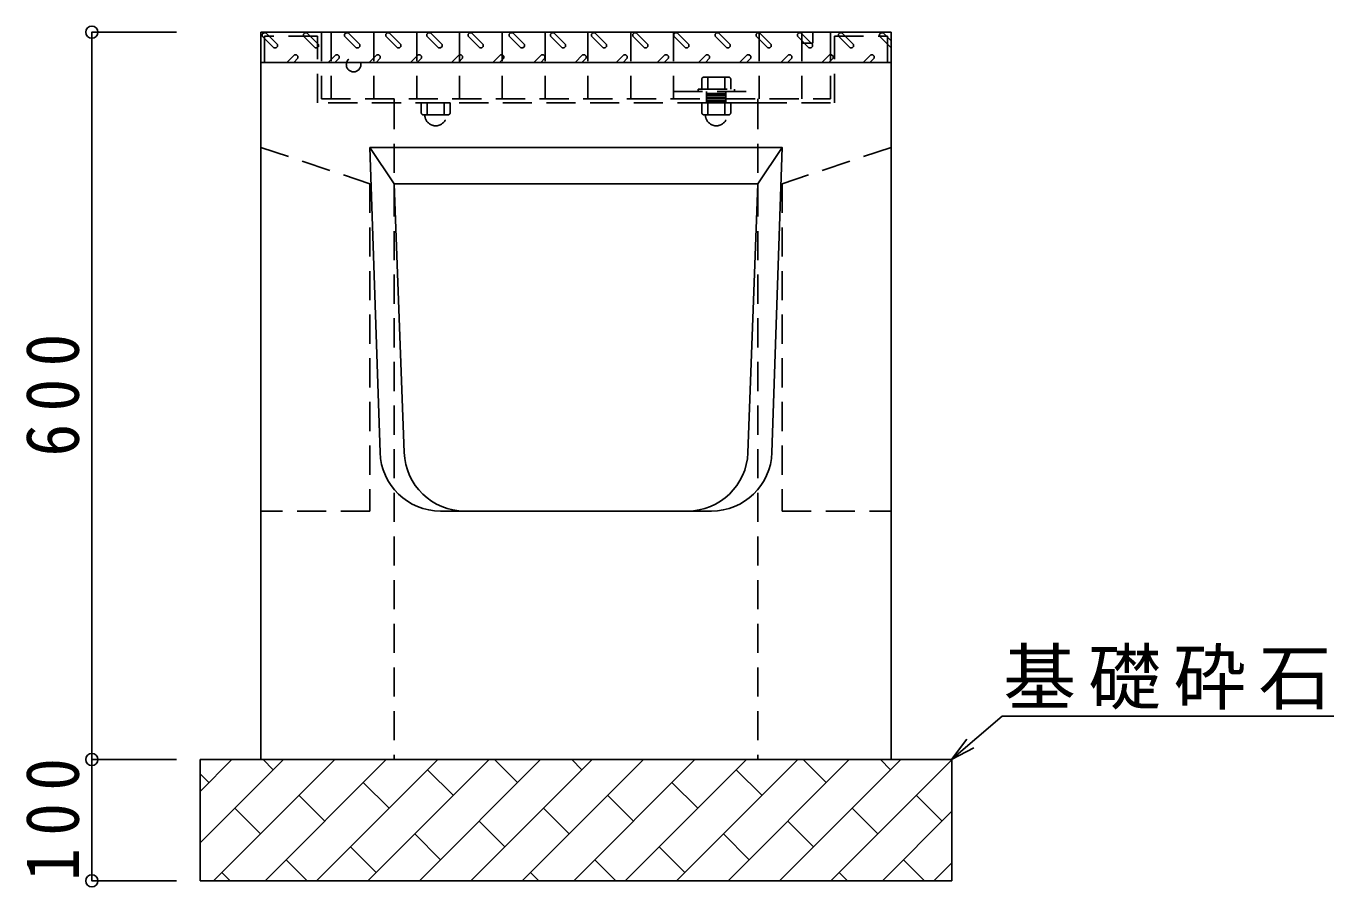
# Model space of a CAD drawing. Units: millimetres at full size, sheet at 1:20; details may follow other scales. Extents: x -575 to 740, y -680 to 1203.
# Drawn here: x -575 to 503, y -680 to 30 of the extents above; entities that cross this region are included whole.
import ezdxf

# ---------------------------------------------------------------- set-up
doc = ezdxf.new("R2010")
doc.units = ezdxf.units.MM
doc.header["$LTSCALE"] = 20
doc.header["$PDMODE"] = 32
doc.header["$PDSIZE"] = 10
doc.linetypes.add('DASHED1', pattern=[1.8, 1.2, -0.6])
for name, color, linetype in [('0-1', 7, 'Continuous'), ('0-3', 7, 'Continuous'), ('0-4', 2, 'DASHED1'), ('0-5', 3, 'Continuous')]:
    doc.layers.add(name, color=color, linetype=linetype)
doc.styles.add('ＭＳ ゴシック', font='')
doc.styles.get('ＭＳ ゴシック').set_extended_font_data('MS Gothic')

msp = doc.modelspace()

# ---------------------------------------------------------------- linework, layer by layer
at = {"layer": '0-1'}
for p, q in [((-381.58, -575), (-381.58, 25)), ((138.42, 25), (138.42, -575)), ((-283.19, -321.67), (-291.58, -70)), ((40.04, -321.67), (48.42, -70)), ((-271.58, -100), (-263.19, -321.67)), ((20.21, -321.85), (28.42, -100)), ((-9.94, -370), (-233.22, -370)), ((-431.58, -675), (-431.58, -575)), ((-431.58, -575), (188.42, -575)), ((-431.58, -643.71), (-362.87, -575)), ((-431.58, -601.28), (-405.29, -575)), ((-420.44, -675), (-320.44, -575)), ((-371.23, -583.36), (-379.59, -575)), ((-378.02, -675), (-278.02, -575)), ((-335.59, -675), (-235.59, -575)), ((-293.16, -675), (-193.16, -575)), ((-250.74, -675), (-150.74, -575)), ((-208.31, -675), (-108.31, -575)), ((-169.71, -593.97), (-188.68, -575)), ((-165.88, -675), (-65.88, -575)), ((-116.67, -583.36), (-125.04, -575)), ((-123.46, -675), (-23.46, -575)), ((-81.03, -675), (18.97, -575)), ((-38.6, -675), (61.4, -575)), ((3.82, -675), (103.82, -575)), ((46.25, -675), (146.25, -575)), ((84.85, -593.97), (65.88, -575)), ((88.68, -675), (188.42, -575.25)), ((137.89, -583.36), (129.52, -575)), ((188.42, -575), (188.42, -675)), ((-424.26, -593.97), (-431.58, -586.66)), ((-222.74, -604.58), (-243.95, -583.36)), ((31.82, -604.58), (10.61, -583.36)), ((-275.77, -615.18), (-296.98, -593.97)), ((-21.21, -615.18), (-42.43, -593.97)), ((-328.8, -625.79), (-350.02, -604.58)), ((-74.25, -625.79), (-95.46, -604.58)), ((180.31, -625.79), (159.1, -604.58)), ((-381.84, -636.4), (-403.05, -615.18)), ((-127.28, -636.4), (-148.49, -615.18)), ((127.28, -636.4), (106.07, -615.18)), ((131.1, -675), (188.42, -617.68)), ((-180.31, -647), (-201.53, -625.79)), ((74.25, -647), (53.03, -625.79)), ((-286.38, -668.22), (-307.59, -647)), ((-233.35, -657.61), (-254.56, -636.4)), ((-31.82, -668.22), (-53.03, -647)), ((21.21, -657.61), (0, -636.4)), ((-343.23, -675), (-360.62, -657.61)), ((-88.68, -675), (-106.07, -657.61)), ((165.88, -675), (148.49, -657.61)), ((-406.87, -675), (-413.66, -668.22)), ((-152.31, -675), (-159.1, -668.22)), ((102.24, -675), (95.46, -668.22)), ((173.53, -675), (188.42, -660.1)), ((-431.58, -675), (188.42, -675))]:
    msp.add_line(p, q, dxfattribs=at)
at = {"layer": '0-1', "linetype": 'DASHED1'}
for p, q in [((-271.58, -31), (-271.58, -575)), ((28.42, -31), (28.42, -575)), ((138.42, -70), (48.42, -100)), ((48.42, -100), (48.42, -370)), ((-291.58, -370), (-381.58, -370)), ((48.42, -370), (138.42, -370))]:
    msp.add_line(p, q, dxfattribs=at)
msp.add_lwpolyline([(-381.58, -70), (-291.58, -100), (-291.58, -370)], dxfattribs=at)
at = {"layer": '0-1'}
for points in [[(-291.58, -70), (48.42, -70), (28.42, -100)], [(-291.58, -70), (-271.58, -100), (28.42, -100)]]:
    msp.add_lwpolyline(points, dxfattribs=at)
for centre, start, end in [((-233.22, -320), 181.90915, 270), ((-213.22, -320), 181.90915, 270), ((-29.76, -320), 270, 357.8789), ((-9.94, -320), 270, 358.09085)]:
    msp.add_arc(centre, 50, start, end, dxfattribs=at)
at = {"layer": '0-3'}
for p, q in [((-520.88, -575), (-520.88, 25)), ((-520.88, 25), (-451.19, 25)), ((229.96, -539.27), (503.42, -539.27)), ((188.15, -574.95), (200.62, -558.3)), ((-520.88, -675), (-520.88, -575)), ((-520.88, -575), (-451.19, -575)), ((-520.88, -675), (-451.19, -675))]:
    msp.add_line(p, q, dxfattribs=at)
msp.add_lwpolyline([(229.96, -539.27), (188.15, -574.95), (206.55, -565.26)], dxfattribs=at)
for p in [(-520.88, 25), (-520.88, -575), (-520.88, -675)]:
    msp.add_point(p, dxfattribs=at)
at = {"layer": '0-4'}
for p, q in [((-323.58, 25), (-323.58, -30)), ((-288.28, 25), (-288.28, -30)), ((-252.98, 25), (-252.98, -30)), ((-217.68, 25), (-217.68, -30)), ((-182.38, 25), (-182.38, -30)), ((-147.08, 25), (-147.08, -30)), ((-111.78, 25), (-111.78, -30)), ((-76.48, 25), (-76.48, -30)), ((-41.18, 25), (-41.18, -30)), ((29.42, 25), (29.42, -30)), ((64.72, 25), (64.72, -30)), ((64.72, 16), (73.72, 16)), ((-17.88, -14), (-17.88, -22)), ((4.12, -12), (-15.88, -12)), ((-12.88, -12), (-12.88, -22)), ((1.12, -12), (1.12, -22)), ((6.12, -14), (6.12, -22)), ((-41.18, -24), (29.42, -24)), ((-20.88, -22), (9.12, -22)), ((-20.88, -22), (-20.88, -24)), ((-13.88, -24), (-13.88, -33.2)), ((2.12, -24), (2.12, -33.2)), ((9.12, -22), (9.12, -24))]:
    msp.add_line(p, q, dxfattribs=at)
at = {"layer": '0-4', "color": 3}
for p, q in [((-13.88, -31.5), (2.12, -31.5)), ((-249.28, -41.2), (-249.28, -33.2)), ((-249.28, -33.2), (-225.28, -33.2)), ((-244.28, -43.2), (-244.28, -33.2)), ((-230.28, -43.2), (-230.28, -33.2)), ((-225.28, -41.2), (-225.28, -33.2)), ((-17.88, -41.2), (-17.88, -33.2)), ((6.12, -33.2), (-17.88, -33.2)), ((-13.88, -33), (2.12, -33)), ((-12.88, -43.2), (-12.88, -33.2)), ((1.12, -43.2), (1.12, -33.2)), ((6.12, -41.2), (6.12, -33.2)), ((-247.28, -43.2), (-227.28, -43.2)), ((4.12, -43.2), (-15.88, -43.2))]:
    msp.add_line(p, q, dxfattribs=at)
at = {"layer": '0-4'}
msp.add_lwpolyline([(-323.58, 25), (73.72, 25), (73.72, 16)], dxfattribs=at)
msp.add_circle((-305.02, -1.7), 6, dxfattribs=at)
for centre, start, end in [((-15.88, -14), 90, 180), ((4.12, -14), 0, 90)]:
    msp.add_arc(centre, 2, start, end, dxfattribs=at)
at = {"layer": '0-4', "color": 3}
for centre, radius, start, end in [((-247.28, -41.2), 2, 180, 270), ((-227.28, -41.2), 2, 270, 0), ((-15.88, -41.2), 2, 180, 270), ((4.12, -41.2), 2, 270, 0), ((-237.28, -43.2), 9, 180, 0), ((-5.88, -43.2), 9, 180, 0)]:
    msp.add_arc(centre, radius, start, end, dxfattribs=at)
at = {"layer": '0-5'}
for p, q in [((-381.58, 0), (-381.58, 25)), ((-381.58, 25), (138.42, 25)), ((-370.66, 12.02), (-380.28, 21.64)), ((-377.45, 24.47), (-379.15, 24.47)), ((-367.83, 14.85), (-377.45, 24.47)), ((-336.72, 12.02), (-346.34, 21.64)), ((-343.51, 24.47), (-345.2, 24.47)), ((-333.89, 14.85), (-343.51, 24.47)), ((-302.78, 12.02), (-312.4, 21.64)), ((-309.57, 24.47), (-311.26, 24.47)), ((-299.95, 14.85), (-309.57, 24.47)), ((-268.84, 12.02), (-278.45, 21.64)), ((-275.63, 24.47), (-277.32, 24.47)), ((-266.01, 14.85), (-275.63, 24.47)), ((-234.9, 12.02), (-244.51, 21.64)), ((-241.68, 24.47), (-243.38, 24.47)), ((-232.07, 14.85), (-241.68, 24.47)), ((-200.96, 12.02), (-210.57, 21.64)), ((-207.74, 24.47), (-209.44, 24.47)), ((-198.13, 14.85), (-207.74, 24.47)), ((-167.01, 12.02), (-176.63, 21.64)), ((-173.8, 24.47), (-175.5, 24.47)), ((-164.19, 14.85), (-173.8, 24.47)), ((-133.07, 12.02), (-142.69, 21.64)), ((-139.86, 24.47), (-141.56, 24.47)), ((-130.24, 14.85), (-139.86, 24.47)), ((-99.13, 12.02), (-108.75, 21.64)), ((-105.92, 24.47), (-107.62, 24.47)), ((-96.3, 14.85), (-105.92, 24.47)), ((-65.19, 12.02), (-74.81, 21.64)), ((-71.98, 24.47), (-73.68, 24.47)), ((-62.36, 14.85), (-71.98, 24.47)), ((-31.25, 12.02), (-40.87, 21.64)), ((-38.04, 24.47), (-39.73, 24.47)), ((-28.42, 14.85), (-38.04, 24.47)), ((2.69, 12.02), (-6.92, 21.64)), ((-4.1, 24.47), (-5.79, 24.47)), ((5.52, 14.85), (-4.1, 24.47)), ((36.63, 12.02), (27.02, 21.64)), ((29.84, 24.47), (28.15, 24.47)), ((39.46, 14.85), (29.84, 24.47)), ((70.57, 12.02), (60.96, 21.64)), ((63.79, 24.47), (62.09, 24.47)), ((73.4, 14.85), (63.79, 24.47)), ((96.03, 24.47), (94.9, 23.34)), ((94.9, 23.34), (94.9, 21.64)), ((104.52, 12.02), (94.9, 21.64)), ((97.73, 24.47), (96.03, 24.47)), ((107.34, 14.85), (97.73, 24.47)), ((138.46, 12.02), (128.84, 21.64)), ((138.48, 17.65), (131.67, 24.47)), ((138.42, 0), (138.42, 25)), ((-368.96, 12.02), (-370.66, 12.02)), ((-335.02, 12.02), (-336.72, 12.02)), ((-301.08, 12.02), (-302.78, 12.02)), ((-267.14, 12.02), (-268.84, 12.02)), ((-233.2, 12.02), (-234.9, 12.02)), ((-199.26, 12.02), (-200.96, 12.02)), ((-165.32, 12.02), (-167.01, 12.02)), ((-131.38, 12.02), (-133.07, 12.02)), ((-97.43, 12.02), (-99.13, 12.02)), ((-63.49, 12.02), (-65.19, 12.02)), ((-29.55, 12.02), (-31.25, 12.02)), ((4.39, 12.02), (2.69, 12.02)), ((38.33, 12.02), (36.63, 12.02)), ((72.27, 12.02), (70.57, 12.02)), ((106.21, 12.02), (104.52, 12.02)), ((-381.58, 0), (138.42, 0)), ((-359.98, 0), (-353.69, 6.29)), ((-354.32, 0), (-350.86, 3.46)), ((-351.99, 6.29), (-353.69, 6.29)), ((-350.86, 5.16), (-351.99, 6.29)), ((-350.86, 3.46), (-350.86, 5.16)), ((-326.04, 0), (-319.75, 6.29)), ((-320.38, 0), (-316.92, 3.46)), ((-318.05, 6.29), (-319.75, 6.29)), ((-316.92, 5.16), (-318.05, 6.29)), ((-316.92, 3.46), (-316.92, 5.16)), ((-292.1, 0), (-285.81, 6.29)), ((-286.44, 0), (-282.98, 3.46)), ((-284.11, 6.29), (-285.81, 6.29)), ((-282.98, 5.16), (-284.11, 6.29)), ((-282.98, 3.46), (-282.98, 5.16)), ((-258.16, 0), (-251.87, 6.29)), ((-252.5, 0), (-249.04, 3.46)), ((-250.17, 6.29), (-251.87, 6.29)), ((-249.04, 5.16), (-250.17, 6.29)), ((-249.04, 3.46), (-249.04, 5.16)), ((-224.21, 0), (-217.93, 6.29)), ((-218.56, 0), (-215.1, 3.46)), ((-216.23, 6.29), (-217.93, 6.29)), ((-215.1, 5.16), (-216.23, 6.29)), ((-215.1, 3.46), (-215.1, 5.16)), ((-190.27, 0), (-183.98, 6.29)), ((-184.62, 0), (-181.16, 3.46)), ((-182.29, 6.29), (-183.98, 6.29)), ((-181.16, 5.16), (-182.29, 6.29)), ((-181.16, 3.46), (-181.16, 5.16)), ((-156.33, 0), (-150.04, 6.29)), ((-150.68, 0), (-147.21, 3.46)), ((-148.35, 6.29), (-150.04, 6.29)), ((-147.21, 5.16), (-148.35, 6.29)), ((-147.21, 3.46), (-147.21, 5.16)), ((-122.39, 0), (-116.1, 6.29)), ((-116.73, 0), (-113.27, 3.46)), ((-114.41, 6.29), (-116.1, 6.29)), ((-113.27, 5.16), (-114.41, 6.29)), ((-113.27, 3.46), (-113.27, 5.16)), ((-88.45, 0), (-82.16, 6.29)), ((-82.79, 0), (-79.33, 3.46)), ((-80.46, 6.29), (-82.16, 6.29)), ((-79.33, 5.16), (-80.46, 6.29)), ((-79.33, 3.46), (-79.33, 5.16)), ((-54.51, 0), (-48.22, 6.29)), ((-48.85, 0), (-45.39, 3.46)), ((-46.52, 6.29), (-48.22, 6.29)), ((-45.39, 5.16), (-46.52, 6.29)), ((-45.39, 3.46), (-45.39, 5.16)), ((-20.57, 0), (-14.28, 6.29)), ((-14.91, 0), (-11.45, 3.46)), ((-12.58, 6.29), (-14.28, 6.29)), ((-11.45, 5.16), (-12.58, 6.29)), ((-11.45, 3.46), (-11.45, 5.16)), ((13.37, 0), (19.66, 6.29)), ((19.03, 0), (22.49, 3.46)), ((21.36, 6.29), (19.66, 6.29)), ((22.49, 5.16), (21.36, 6.29)), ((22.49, 3.46), (22.49, 5.16)), ((47.31, 0), (53.6, 6.29)), ((52.97, 0), (56.43, 3.46)), ((55.3, 6.29), (53.6, 6.29)), ((56.43, 5.16), (55.3, 6.29)), ((56.43, 3.46), (56.43, 5.16)), ((81.26, 0), (87.54, 6.29)), ((86.91, 0), (90.37, 3.46)), ((89.24, 6.29), (87.54, 6.29)), ((90.37, 5.16), (89.24, 6.29)), ((90.37, 3.46), (90.37, 5.16)), ((115.2, 0), (121.49, 6.29)), ((120.85, 0), (124.31, 3.46)), ((123.18, 6.29), (121.49, 6.29)), ((124.31, 5.16), (123.18, 6.29)), ((124.31, 3.46), (124.31, 5.16))]:
    msp.add_line(p, q, dxfattribs=at)
at = {"layer": '0-5', "linetype": 'DASHED1'}
for p, q in [((-381.58, 0), (-381.58, 25)), ((-378.38, 21.8), (-378.38, 0)), ((135.22, 21.8), (135.22, 0)), ((138.42, 0), (138.42, 25)), ((-381.58, 0), (-378.38, 0)), ((138.42, 0), (135.22, 0)), ((-331.58, -30), (-13.88, -30)), ((-271.58, -30), (-271.58, -33.2)), ((2.12, -30), (88.42, -30)), ((-13.88, -33.2), (-334.78, -33.2)), ((28.42, -33.2), (2.12, -33.2))]:
    msp.add_line(p, q, dxfattribs=at)
at = {"layer": '0-5', "color": 2, "linetype": 'DASHED1'}
for p, q in [((-13.88, -25.5), (2.12, -25.5)), ((-13.88, -27), (2.12, -27)), ((-13.88, -28.5), (2.12, -28.5)), ((-13.88, -30), (2.12, -30))]:
    msp.add_line(p, q, dxfattribs=at)
at = {"layer": '0-5', "linetype": 'DASHED1'}
for points in [[(-381.58, 25), (-331.58, 25), (-331.58, -30)], [(-334.78, -33.2), (-334.78, 21.8), (-378.38, 21.8)], [(28.42, -30), (28.42, -33.2), (91.62, -33.2), (91.62, 21.8), (135.22, 21.8)], [(138.42, 25), (88.42, 25), (88.42, -30)]]:
    msp.add_lwpolyline(points, dxfattribs=at)
at = {"layer": '0-5'}
for points in [[(-379.15, 24.47), (-380.28, 23.34), (-380.28, 21.64)], [(-345.2, 24.47), (-346.34, 23.34), (-346.34, 21.64)], [(-311.26, 24.47), (-312.4, 23.34), (-312.4, 21.64)], [(-277.32, 24.47), (-278.45, 23.34), (-278.45, 21.64)], [(-243.38, 24.47), (-244.51, 23.34), (-244.51, 21.64)], [(-209.44, 24.47), (-210.57, 23.34), (-210.57, 21.64)], [(-175.5, 24.47), (-176.63, 23.34), (-176.63, 21.64)], [(-141.56, 24.47), (-142.69, 23.34), (-142.69, 21.64)], [(-107.62, 24.47), (-108.75, 23.34), (-108.75, 21.64)], [(-73.68, 24.47), (-74.81, 23.34), (-74.81, 21.64)], [(-39.73, 24.47), (-40.87, 23.34), (-40.87, 21.64)], [(-5.79, 24.47), (-6.92, 23.34), (-6.92, 21.64)], [(28.15, 24.47), (27.02, 23.34), (27.02, 21.64)], [(62.09, 24.47), (60.96, 23.34), (60.96, 21.64)], [(131.67, 24.47), (129.97, 24.47), (128.84, 23.34), (128.84, 21.64)], [(-367.83, 14.85), (-367.83, 13.15), (-368.96, 12.02)], [(-333.89, 14.85), (-333.89, 13.15), (-335.02, 12.02)], [(-299.95, 14.85), (-299.95, 13.15), (-301.08, 12.02)], [(-266.01, 14.85), (-266.01, 13.15), (-267.14, 12.02)], [(-232.07, 14.85), (-232.07, 13.15), (-233.2, 12.02)], [(-198.13, 14.85), (-198.13, 13.15), (-199.26, 12.02)], [(-164.19, 14.85), (-164.19, 13.15), (-165.32, 12.02)], [(-130.24, 14.85), (-130.24, 13.15), (-131.38, 12.02)], [(-96.3, 14.85), (-96.3, 13.15), (-97.43, 12.02)], [(-62.36, 14.85), (-62.36, 13.15), (-63.49, 12.02)], [(-28.42, 14.85), (-28.42, 13.15), (-29.55, 12.02)], [(5.52, 14.85), (5.52, 13.15), (4.39, 12.02)], [(39.46, 14.85), (39.46, 13.15), (38.33, 12.02)], [(73.4, 14.85), (73.4, 13.15), (72.27, 12.02)], [(107.34, 14.85), (107.34, 13.15), (106.21, 12.02)]]:
    msp.add_lwpolyline(points, dxfattribs=at)

# ---------------------------------------------------------------- texts
at = {"layer": '0-3', "char_height": 43.99, "attachment_point": 7, "rotation": 90, "style": 'ＭＳ ゴシック'}
for s, insert in [('\\T1.38;\\W0.9;600', (-530.88, -325)), ('\\T1.38;\\W0.9;100', (-530.88, -675))]:
    msp.add_mtext(s, dxfattribs=dict(at, insert=insert))
at = {"layer": '0-3', "insert": (230.75, -533.75), "char_height": 43.99, "attachment_point": 7, "style": 'ＭＳ ゴシック'}
msp.add_mtext('\\T1.17;基礎砕石', dxfattribs=at)

doc.saveas('drawing.dxf')
